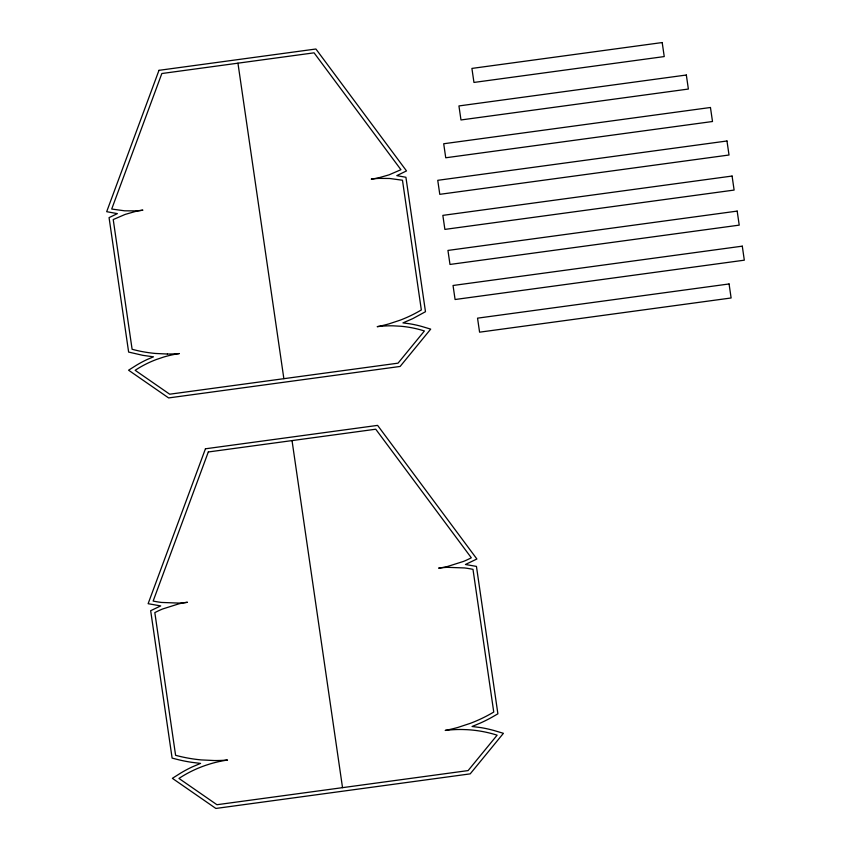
<?xml version="1.0" encoding="UTF-8"?>
<svg xmlns="http://www.w3.org/2000/svg" width="851" height="851" viewBox="0 0 851 851"><rect width="100%" height="100%" fill="white"/><g stroke="black" fill="none" stroke-linecap="round" stroke-linejoin="round"><path stroke-width="1.28" d="M167.392 354.027A128.012 118.012 -4.7 0 0 179.306 353.569A102.971 94.918 -4.7 0 0 163.743 357.026L156.212 359.569A102.971 94.918 -4.7 0 0 135.16 370.302L169.689 394.204L398.034 363.164L424.404 330.975A102.971 94.918 -4.7 0 0 401.108 326.273L393.141 325.827A102.971 94.918 -4.7 0 0 377.206 326.667A128.012 118.012 -4.7 0 0 388.779 323.933L400.087 320.199A128.224 118.204 -4.7 0 0 421.341 309.945L402.47 180.231L389.545 178.465L379.078 178.391A84.834 78.207 -4.7 0 0 371.249 179.114A84.834 78.207 -4.7 0 0 378.982 177.721L389.024 174.859L400.938 169.711L314.072 52.826L161.839 73.526L111.704 209.038L124.618 210.814L135.086 210.888A84.834 78.207 -4.7 0 0 142.915 210.165A84.834 78.207 -4.7 0 0 135.181 211.548L125.14 214.42L113.226 219.558L132.107 349.272A128.224 118.204 -4.7 0 0 155.456 353.463L167.392 354.027M237.95 63.176L283.862 378.684M292.031 440.595L342.527 787.654M158.977 70.335L106.683 211.686L117.364 213.633L109.066 217.633L128.629 352.069L142.883 355.346L153.467 356.824L147.212 359.484A106.811 98.461 -4.7 0 0 136.405 365.249L128.575 370.196L168.626 397.928L400.119 366.451L430.702 329.124L421.766 326.454A106.811 98.461 -4.7 0 0 409.725 323.784L402.959 322.901L412.714 318.657L425.479 311.711L405.916 177.274L396.8 175.636L406.512 170.923L315.912 49.007L158.977 70.335M205.442 448.796L148.127 603.699L160.701 605.923L150.67 610.699L172.115 758.103L178.784 759.805A144.244 132.969 -4.7 0 0 191.869 762.347L200.559 763.4L192.39 766.847A117.108 107.96 -4.7 0 0 180.529 773.176L172.37 778.335L215.877 808.45L470.199 773.867L503.42 733.317L494.112 730.541A117.108 107.96 -4.7 0 0 480.911 727.616L472.071 726.488L480.124 723.159A144.244 132.969 -4.7 0 0 491.974 717.223L497.888 713.808L476.443 566.404L465.444 564.49L476.89 559.001L377.599 425.383L205.442 448.796M208.304 451.977L153.148 601.051A93.323 86.025 -4.7 0 0 161.637 602.455L178.87 603.082A93.323 86.025 -4.7 0 0 187.475 602.285A93.323 86.025 -4.7 0 0 178.976 603.806L162.584 608.997A93.323 86.025 -4.7 0 0 154.829 612.614L175.593 755.294A141.053 130.033 -4.7 0 0 201.283 759.911L214.409 760.539A140.819 129.809 -4.7 0 0 227.515 760.039A113.257 104.418 -4.7 0 0 210.388 763.826L206.219 765.155A113.257 104.418 -4.7 0 0 178.955 778.431L216.941 804.727L468.114 770.58L497.122 735.179A113.257 104.418 -4.7 0 0 467.125 729.679L462.742 729.52A113.257 104.418 -4.7 0 0 445.201 730.435A140.819 129.809 -4.7 0 0 457.934 727.424L470.38 723.318A141.053 130.033 -4.7 0 0 493.75 712.042L472.986 569.362A93.323 86.025 -4.7 0 0 464.508 567.947L447.264 567.33A93.323 86.025 -4.7 0 0 438.659 568.128A93.323 86.025 -4.7 0 0 447.158 566.596L463.55 561.405A93.323 86.025 -4.7 0 0 471.305 557.788L375.748 429.212L208.304 451.977M662.195 42.55L471.911 68.42L473.954 82.441L664.237 56.57L662.195 42.55M686.332 75.016L458.934 105.939L460.976 119.959L688.374 89.047L686.332 75.016M710.457 107.492L443.701 143.755L445.743 157.775L712.5 121.512L710.457 107.492M726.977 140.989L437.744 180.316L439.786 194.336L729.02 155.01L726.977 140.989M732.083 176.051L442.839 215.377L444.882 229.398L734.115 190.071L732.083 176.051M737.179 211.101L447.945 250.428L449.988 264.448L739.221 225.132L737.179 211.101M742.285 246.162L453.04 285.489L455.083 299.509L744.317 260.183L742.285 246.162M729.073 283.957L477.539 318.157L479.581 332.177L731.115 297.978L729.073 283.957"/></g></svg>
